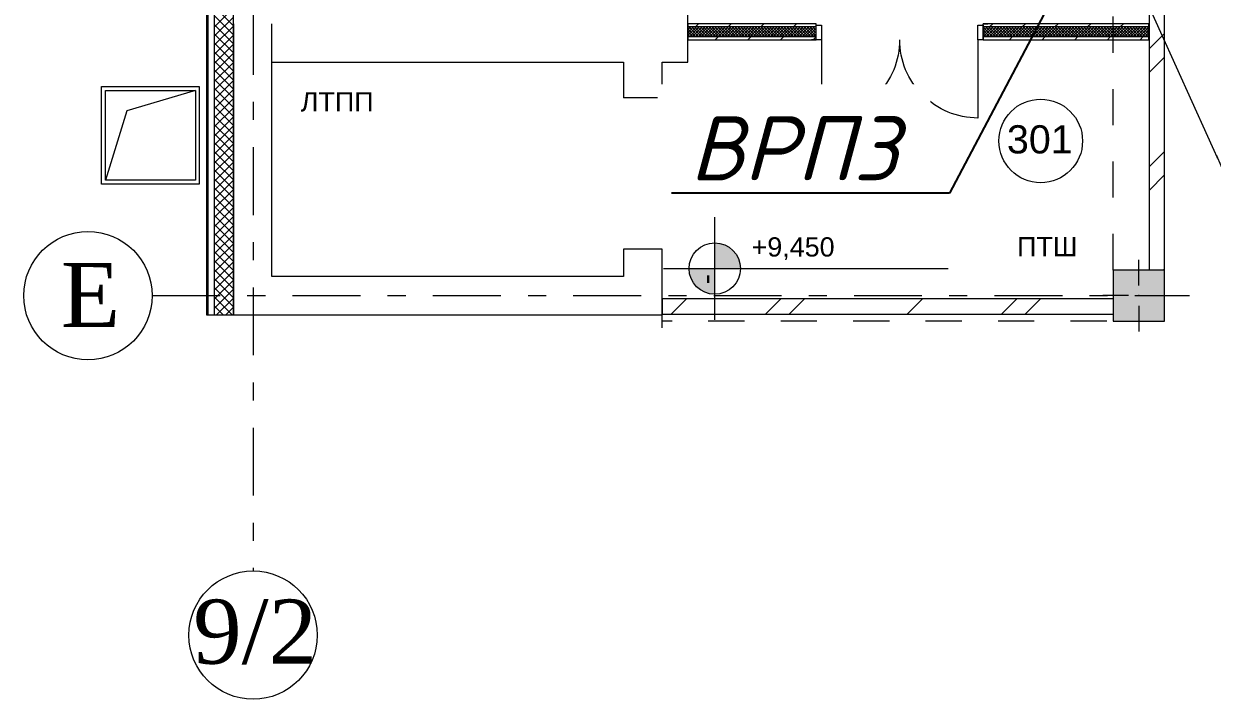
# Model space of a CAD drawing. Header units: millimetres. Extents: x 128978 to 991105, y 88203 to 186654.
# Drawn here: x 725838 to 735096, y 128952 to 134219 of the extents above; entities that cross this region are included whole.
import ezdxf
from ezdxf import colors
from ezdxf.entities.mleader import LeaderData, LeaderLine
from ezdxf.math import Vec2, Vec3

# ---------------------------------------------------------------- set-up
doc = ezdxf.new("R2010")
doc.units = ezdxf.units.MM
doc.linetypes.add('Штриховая', pattern=[564.444447, 282.222223, -282.222223])
doc.linetypes.add('Штрихштриховая', pattern=[1093.611073, 529.166651, -211.666656, 141.111112, -211.666656])
for name, color, linetype, lineweight in [('!ДВ', 200, 'Continuous', 30), ('E_Аварійні мережі', 1, 'Continuous', 30), ('E_Позначення', 7, 'Continuous', 15), ('E_Розп. мережі', 5, 'Continuous', 30), ('ТЕКСТ', 7, 'Continuous', 20)]:
    doc.layers.add(name, color=color, linetype=linetype, lineweight=lineweight)
for name, color, linetype in [('51312000', 7, 'Continuous'), ('PLAN_0_Asys', 7, 'Continuous'), ('АР- стена наружная', 7, 'Continuous'), ('АР-Осі', 7, 'Continuous'), ('колоны', 7, 'Continuous'), ('перегородки', 7, 'Continuous'), ('Экспликация', 7, 'Continuous')]:
    doc.layers.add(name, color=color, linetype=linetype)
doc.styles.add('ISO', font='isocpeui.ttf')
doc.styles.add('ГОСТ 2.304', font='isocpeui.ttf')
doc.styles.add('розмеры', font='times.ttf', dxfattribs={"height": 250})
doc.styles.add('СГЕНЕРИР_СТИЛЬ_1', font='arial.ttf')

# ---------------------------------------------------------------- blocks, each defined once
blk = doc.blocks.new('+9450')
at = {"linetype": 'Continuous', "lineweight": 20}
for points in [[(3596.2, 211.4), (3796.2, 211.4), (3780.9, 288), (3737.6, 352.9), (3672.7, 396.2), (3596.2, 411.4)], [(3596.2, 211.4), (3396.2, 211.4), (3411.4, 134.9), (3454.7, 70), (3519.6, 26.7), (3596.2, 11.4)]]:
    blk.add_hatch(color=7, dxfattribs=at).paths.add_polyline_path(points)
at = {"layer": 'колоны', "linetype": 'Continuous', "lineweight": 0}
blk.add_hatch(color=7, dxfattribs=at).paths.add_polyline_path([(6700, -200), (7100, -200), (7100, 200), (6700, 200)])
at = {"layer": '!ДВ', "color": 7, "linetype": 'Continuous', "lineweight": 18}
for p, q in [((-1180, 1630.4), (-420, 1630.4)), ((-1180, 870.4), (-1180, 1630.4)), ((-1150, 1600.4), (-450, 1600.4)), ((-1150, 900.4), (-1150, 1600.4)), ((-1150, 900.4), (-1150, 1600.4)), ((-1150, 1600.4), (-450, 1598.8)), ((-450, 1598.8), (-983.1, 1442)), ((-450, 1600.4), (-450, 900.4)), ((-420, 1630.4), (-420, 870.4)), ((-983.1, 1442), (-1150, 900.4)), ((-420, 870.4), (-1180, 870.4)), ((-450, 900.4), (-1150, 900.4))]:
    blk.add_line(p, q, dxfattribs=at)
at = {"color": 253, "linetype": 'Штриховая', "lineweight": 18}
for p, q in [((6700, 200), (6700, 8745)), ((3186.3, -250), (3186.3, -149.9)), ((6650, -200), (3186.3, -200))]:
    blk.add_line(p, q, dxfattribs=at)
at = {"color": 7, "linetype": 'Continuous', "lineweight": 20}
for p, q in [((3596.2, -188.6), (3596.2, 611.4)), ((3196.2, 211.4), (5413.4, 211.4))]:
    blk.add_line(p, q, dxfattribs=at)
blk.add_circle((3596.2, 211.4), 200, dxfattribs=at)
at = {"layer": '51312000', "color": 7, "linetype": 'Continuous', "lineweight": 20}
for p, q in [((3386.5, 1820.1), (3386.5, 7072.2)), ((-153.7, 2120), (-153.7, -149.9)), ((146.3, 150.1), (146.3, 2120)), ((146.3, 1820.1), (2886.5, 1820.1)), ((2886.5, 1820.1), (2886.5, 1542.9)), ((3186.5, 1542.9), (3186.5, 1820.1)), ((3186.5, 1820.1), (3386.5, 1820.1)), ((3186.5, 1542.9), (2886.5, 1542.9)), ((3186.5, 1542.9), (2886.5, 1542.9)), ((2886.5, 362.9), (2886.5, 150.1)), ((3186.5, 362.9), (2886.5, 362.9)), ((3186.5, 362.9), (2886.5, 362.9)), ((3186.5, -149.9), (3186.5, 362.9)), ((2886.5, 150.1), (146.3, 150.1)), ((-153.7, -149.9), (3186.5, -149.9))]:
    blk.add_line(p, q, dxfattribs=at)
at = {"layer": 'E_Аварійні мережі'}
blk.add_lwpolyline([(3545.6, 100), (3545.6, 156.5)], dxfattribs=at)
at = {"layer": 'PLAN_0_Asys', "color": 7, "linetype": 'Штрихштриховая', "lineweight": 18}
blk.add_line((0, 9906.9), (0, -2146.6), dxfattribs=at)
at = {"layer": 'PLAN_0_Asys', "color": 7, "linetype": 'Continuous', "lineweight": 18}
blk.add_circle((0, -2646.6), 500, dxfattribs=at)
at = {"layer": 'АР- стена наружная', "color": 7, "linetype": 'Continuous', "lineweight": 20}
for p, q in [((-363.7, 3740.1), (-363.7, -149.9)), ((-153.7, -149.9), (-153.7, 3740.1)), ((-363.7, -149.9), (-153.7, -149.9))]:
    blk.add_line(p, q, dxfattribs=at)
at = {"layer": 'АР- стена наружная', "color": 7, "linetype": 'Continuous', "lineweight": 18}
for p, q in [((-353.7, 3740.1), (-353.7, -149.9)), ((-303.7, 3740.1), (-303.7, -149.9)), ((-153.7, 2104.4), (-303.7, 2254.4)), ((-303.7, 2093.2), (-153.7, 2243.2)), ((-153.7, 2033.7), (-303.7, 2183.7)), ((-303.7, 2022.5), (-153.7, 2172.5)), ((-153.7, 1963), (-303.7, 2113)), ((-303.7, 1951.8), (-153.7, 2101.8)), ((-153.7, 1892.3), (-303.7, 2042.3)), ((-303.7, 1881.1), (-153.7, 2031.1)), ((-153.7, 1821.5), (-303.7, 1971.5)), ((-303.7, 1810.4), (-153.7, 1960.4)), ((-153.7, 1750.8), (-303.7, 1900.8)), ((-303.7, 1739.7), (-153.7, 1889.7)), ((-153.7, 1680.1), (-303.7, 1830.1)), ((-303.7, 1669), (-153.7, 1819)), ((-153.7, 1609.4), (-303.7, 1759.4)), ((-303.7, 1598.3), (-153.7, 1748.3)), ((-153.7, 1538.7), (-303.7, 1688.7)), ((-303.7, 1527.6), (-153.7, 1677.6)), ((-153.7, 1468), (-303.7, 1618)), ((-303.7, 1456.8), (-153.7, 1606.8)), ((-153.7, 1397.3), (-303.7, 1547.3)), ((-303.7, 1386.1), (-153.7, 1536.1)), ((-153.7, 1326.6), (-303.7, 1476.6)), ((-303.7, 1315.4), (-153.7, 1465.4)), ((-153.7, 1255.9), (-303.7, 1405.9)), ((-303.7, 1244.7), (-153.7, 1394.7)), ((-153.7, 1185.1), (-303.7, 1335.1)), ((-303.7, 1174), (-153.7, 1324)), ((-153.7, 1114.4), (-303.7, 1264.4)), ((-303.7, 1103.3), (-153.7, 1253.3)), ((-153.7, 1043.7), (-303.7, 1193.7)), ((-303.7, 1032.6), (-153.7, 1182.6)), ((-153.7, 973), (-303.7, 1123)), ((-303.7, 961.9), (-153.7, 1111.9)), ((-153.7, 902.3), (-303.7, 1052.3)), ((-303.7, 891.2), (-153.7, 1041.2)), ((-153.7, 831.6), (-303.7, 981.6)), ((-303.7, 820.5), (-153.7, 970.5)), ((-153.7, 760.9), (-303.7, 910.9)), ((-303.7, 749.7), (-153.7, 899.7)), ((-153.7, 690.2), (-303.7, 840.2)), ((-303.7, 679), (-153.7, 829)), ((-153.7, 619.5), (-303.7, 769.5)), ((-303.7, 608.3), (-153.7, 758.3)), ((-153.7, 548.8), (-303.7, 698.8)), ((-303.7, 537.6), (-153.7, 687.6)), ((-153.7, 478), (-303.7, 628)), ((-303.7, 466.9), (-153.7, 616.9)), ((-153.7, 407.3), (-303.7, 557.3)), ((-303.7, 396.2), (-153.7, 546.2)), ((-153.7, 336.6), (-303.7, 486.6)), ((-303.7, 325.5), (-153.7, 475.5)), ((-153.7, 265.9), (-303.7, 415.9)), ((-303.7, 254.8), (-153.7, 404.8)), ((-153.7, 195.2), (-303.7, 345.2)), ((-303.7, 184.1), (-153.7, 334.1)), ((-153.7, 124.5), (-303.7, 274.5)), ((-303.7, 113.3), (-153.7, 263.3)), ((-153.7, 53.8), (-303.7, 203.8)), ((-303.7, 42.6), (-153.7, 192.6)), ((-153.7, -16.9), (-303.7, 133.1)), ((-303.7, -28.1), (-153.7, 121.9)), ((-153.7, -87.6), (-303.7, 62.4)), ((-303.7, -98.8), (-153.7, 51.2)), ((-162.1, -149.9), (-303.7, -8.4)), ((-232.8, -149.9), (-303.7, -79.1)), ((-284.1, -149.9), (-153.7, -19.5)), ((-213.4, -149.9), (-153.7, -90.2)), ((-303.5, -149.9), (-303.7, -149.8))]:
    blk.add_line(p, q, dxfattribs=at)
at = {"layer": 'АР-Осі', "color": 7, "linetype": 'Штрихштриховая', "lineweight": 18}
blk.add_line((-786.6, 0), (7293.7, 0), dxfattribs=at)
at = {"layer": 'АР-Осі', "color": 7, "linetype": 'Continuous', "lineweight": 18}
blk.add_circle((-1286.6, 0), 500, dxfattribs=at)
at = {"layer": 'колоны', "color": 7, "linetype": 'Continuous', "lineweight": 18}
for p, q in [((6900, 80), (6900, 280)), ((7100, 200), (6700, 200)), ((6700, 200), (6700, -200)), ((7100, -200), (7100, 200)), ((6820, 0), (6620, 0)), ((6900, -80), (6900, -280)), ((6980, 0), (7180, 0)), ((6700, -200), (7100, -200))]:
    blk.add_line(p, q, dxfattribs=at)
blk.add_point((6900, 0), dxfattribs=at)
at = {"layer": 'перегородки', "color": 7, "linetype": 'Continuous', "lineweight": 20}
for p, q in [((7100, -25), (7100, 8450)), ((6980, 8300), (6980, 200)), ((4386.8, 2120), (3386.5, 2120)), ((3386.5, 2120), (3386.5, 1995)), ((4386.8, 2120), (4349.8, 2120)), ((4386.8, 2120), (4349.8, 2120)), ((4386.8, 2120), (4349.8, 2120)), ((4386.8, 2110), (4386.8, 2120)), ((4386.8, 2110), (4386.8, 2120)), ((4386.8, 2110), (4386.8, 2120)), ((4386.8, 2095), (4386.8, 2110)), ((4386.8, 2095), (4386.8, 2110)), ((4386.8, 2095), (4386.8, 2110)), ((4386.8, 2020), (4386.8, 2095)), ((4386.8, 2020), (4386.8, 2095)), ((4386.8, 2020), (4386.8, 2095)), ((5686.8, 2120), (5723.8, 2120)), ((5686.8, 2110), (5686.8, 2120)), ((6976.8, 2120), (5686.8, 2120)), ((5686.8, 2110), (5686.8, 2120)), ((5686.8, 2110), (5686.8, 2120)), ((5686.8, 2120), (5723.8, 2120)), ((5686.8, 2120), (5723.8, 2120)), ((5686.8, 2095), (5686.8, 2110)), ((5686.8, 2095), (5686.8, 2110)), ((5686.8, 2095), (5686.8, 2110)), ((5686.8, 2020), (5686.8, 2095)), ((5686.8, 2020), (5686.8, 2095)), ((5686.8, 2020), (5686.8, 2095)), ((6976.8, 1995), (6976.8, 2120)), ((3386.5, 1995), (4386.8, 1995)), ((4386.8, 1995), (4349.8, 1995)), ((4386.8, 1995), (4349.8, 1995)), ((4386.8, 1995), (4349.8, 1995)), ((4386.8, 1995), (4386.8, 2020)), ((4386.8, 1995), (4386.8, 2020)), ((4386.8, 1995), (4386.8, 2020)), ((4426.8, 1995), (4426.8, 1385)), ((5646.8, 1995), (5646.8, 1385)), ((5686.8, 1995), (5686.8, 2020)), ((5686.8, 1995), (5686.8, 2020)), ((5686.8, 1995), (5686.8, 2020)), ((5686.8, 1995), (5723.8, 1995)), ((5686.8, 1995), (6976.8, 1995)), ((5686.8, 1995), (5723.8, 1995)), ((5686.8, 1995), (5723.8, 1995)), ((6700, -25), (3186.3, -25)), ((3186.3, -25), (3186.3, -145)), ((3186.3, -145), (6700, -145))]:
    blk.add_line(p, q, dxfattribs=at)
at = {"layer": 'перегородки', "color": 7, "linetype": 'Continuous', "lineweight": 18}
for p, q in [((3386.5, 2072.7), (3408.8, 2095)), ((3386.5, 2050.2), (3431.2, 2095)), ((3386.5, 2027.8), (3453.7, 2095)), ((4386.8, 2095), (3386.5, 2095)), ((3447.3, 2020), (3386.5, 2080.9)), ((3424.9, 2020), (3386.5, 2058.4)), ((3469.8, 2020), (3394.8, 2095)), ((3401.1, 2020), (3476.1, 2095)), ((3492.2, 2020), (3417.2, 2095)), ((3423.6, 2020), (3498.6, 2095)), ((3514.7, 2020), (3439.7, 2095)), ((3445.7, 2095), (3470.7, 2120)), ((3446, 2020), (3521, 2095)), ((3537.1, 2020), (3462.1, 2095)), ((3468.5, 2020), (3543.5, 2095)), ((3559.6, 2020), (3484.6, 2095)), ((3490.9, 2020), (3565.9, 2095)), ((3582, 2020), (3507, 2095)), ((3513.4, 2020), (3588.4, 2095)), ((3604.5, 2020), (3529.5, 2095)), ((3535.8, 2020), (3610.8, 2095)), ((3626.9, 2020), (3551.9, 2095)), ((3558.3, 2020), (3633.3, 2095)), ((3649.4, 2020), (3574.4, 2095)), ((3580.7, 2020), (3655.7, 2095)), ((3671.8, 2020), (3596.8, 2095)), ((3603.2, 2020), (3678.2, 2095)), ((3694.3, 2020), (3619.3, 2095)), ((3625.6, 2020), (3700.6, 2095)), ((3716.7, 2020), (3641.7, 2095)), ((3648.1, 2020), (3723.1, 2095)), ((3739.2, 2020), (3664.2, 2095)), ((3670.6, 2020), (3745.6, 2095)), ((3761.6, 2020), (3686.6, 2095)), ((3693, 2020), (3768, 2095)), ((3700.3, 2095), (3725.3, 2120)), ((3784.1, 2020), (3709.1, 2095)), ((3715.5, 2020), (3790.5, 2095)), ((3806.5, 2020), (3731.5, 2095)), ((3737.9, 2020), (3812.9, 2095)), ((3829, 2020), (3754, 2095)), ((3760.4, 2020), (3835.4, 2095)), ((3851.4, 2020), (3776.4, 2095)), ((3782.8, 2020), (3857.8, 2095)), ((3873.9, 2020), (3798.9, 2095)), ((3805.3, 2020), (3880.3, 2095)), ((3896.3, 2020), (3821.3, 2095)), ((3827.7, 2020), (3902.7, 2095)), ((3918.8, 2020), (3843.8, 2095)), ((3850.2, 2020), (3925.2, 2095)), ((3941.2, 2020), (3866.2, 2095)), ((3872.6, 2020), (3947.6, 2095)), ((3963.7, 2020), (3888.7, 2095)), ((3895.1, 2020), (3970.1, 2095)), ((3986.1, 2020), (3911.1, 2095)), ((3917.5, 2020), (3992.5, 2095)), ((4008.6, 2020), (3933.6, 2095)), ((3940, 2020), (4015, 2095)), ((3954.8, 2095), (3979.8, 2120)), ((4031, 2020), (3956, 2095)), ((3962.4, 2020), (4037.4, 2095)), ((4053.5, 2020), (3978.5, 2095)), ((3984.9, 2020), (4059.9, 2095)), ((4075.9, 2020), (4000.9, 2095)), ((4007.3, 2020), (4082.3, 2095)), ((4098.4, 2020), (4023.4, 2095)), ((4029.8, 2020), (4104.8, 2095)), ((4120.8, 2020), (4045.8, 2095)), ((4052.2, 2020), (4127.2, 2095)), ((4143.3, 2020), (4068.3, 2095)), ((4074.7, 2020), (4149.7, 2095)), ((4165.7, 2020), (4090.7, 2095)), ((4097.1, 2020), (4172.1, 2095)), ((4188.2, 2020), (4113.2, 2095)), ((4119.6, 2020), (4194.6, 2095)), ((4210.6, 2020), (4135.6, 2095)), ((4142, 2020), (4217, 2095)), ((4233.1, 2020), (4158.1, 2095)), ((4164.5, 2020), (4239.5, 2095)), ((4255.5, 2020), (4180.5, 2095)), ((4186.9, 2020), (4261.9, 2095)), ((4278, 2020), (4203, 2095)), ((4209.4, 2095), (4234.4, 2120)), ((4209.4, 2020), (4284.4, 2095)), ((4300.4, 2020), (4225.4, 2095)), ((4231.8, 2020), (4306.8, 2095)), ((4322.9, 2020), (4247.9, 2095)), ((4254.3, 2020), (4329.3, 2095)), ((4345.3, 2020), (4270.3, 2095)), ((4276.7, 2020), (4351.7, 2095)), ((4367.8, 2020), (4292.8, 2095)), ((4299.2, 2020), (4374.2, 2095)), ((4386.8, 2023.4), (4315.2, 2095)), ((4321.6, 2020), (4386.8, 2085.2)), ((4386.8, 2045.9), (4337.7, 2095)), ((4344.1, 2020), (4386.8, 2062.7)), ((4386.8, 2068.4), (4360.2, 2095)), ((4366.5, 2020), (4386.8, 2040.3)), ((4386.8, 2090.8), (4382.6, 2095)), ((4386.8, 2110), (4426.8, 2110)), ((4386.8, 1995), (4386.8, 2110)), ((4426.8, 2110), (4426.8, 1995)), ((5646.8, 1995), (5646.8, 2110)), ((5646.8, 2110), (5686.8, 2110)), ((5686.8, 2110), (5686.8, 1995)), ((5686.8, 2083), (5698.8, 2095)), ((5686.8, 2060.6), (5721.2, 2095)), ((5686.8, 2038.1), (5743.7, 2095)), ((6976.8, 2095), (5686.8, 2095)), ((5759.7, 2020), (5686.8, 2092.9)), ((5737.3, 2020), (5686.8, 2070.5)), ((5714.8, 2020), (5686.8, 2048)), ((5691.1, 2020), (5766.1, 2095)), ((5782.2, 2020), (5707.2, 2095)), ((5713.6, 2020), (5788.6, 2095)), ((5804.6, 2020), (5729.6, 2095)), ((5736, 2020), (5811, 2095)), ((5736.7, 2095), (5761.7, 2120)), ((5827.1, 2020), (5752.1, 2095)), ((5758.5, 2020), (5833.5, 2095)), ((5849.5, 2020), (5774.5, 2095)), ((5780.9, 2020), (5855.9, 2095)), ((5872, 2020), (5797, 2095)), ((5803.4, 2020), (5878.4, 2095)), ((5894.4, 2020), (5819.4, 2095)), ((5825.8, 2020), (5900.8, 2095)), ((5916.9, 2020), (5841.9, 2095)), ((5848.3, 2020), (5923.3, 2095)), ((5939.3, 2020), (5864.3, 2095)), ((5870.7, 2020), (5945.7, 2095)), ((5961.8, 2020), (5886.8, 2095)), ((5893.2, 2020), (5968.2, 2095)), ((5984.2, 2020), (5909.2, 2095)), ((5915.6, 2020), (5990.6, 2095)), ((6006.7, 2020), (5931.7, 2095)), ((5938.1, 2020), (6013.1, 2095)), ((6029.1, 2020), (5954.1, 2095)), ((5960.5, 2020), (6035.5, 2095)), ((6051.6, 2020), (5976.6, 2095)), ((5983, 2020), (6058, 2095)), ((5991.3, 2095), (6016.3, 2120)), ((6074, 2020), (5999, 2095)), ((6005.4, 2020), (6080.4, 2095)), ((6096.5, 2020), (6021.5, 2095)), ((6027.9, 2020), (6102.9, 2095)), ((6118.9, 2020), (6043.9, 2095)), ((6050.3, 2020), (6125.3, 2095)), ((6141.4, 2020), (6066.4, 2095)), ((6072.8, 2020), (6147.8, 2095)), ((6163.8, 2020), (6088.8, 2095)), ((6095.2, 2020), (6170.2, 2095)), ((6186.3, 2020), (6111.3, 2095)), ((6117.7, 2020), (6192.7, 2095)), ((6208.8, 2020), (6133.8, 2095)), ((6140.1, 2020), (6215.1, 2095)), ((6231.2, 2020), (6156.2, 2095)), ((6162.6, 2020), (6237.6, 2095)), ((6253.7, 2020), (6178.7, 2095)), ((6185, 2020), (6260, 2095)), ((6276.1, 2020), (6201.1, 2095)), ((6207.5, 2020), (6282.5, 2095)), ((6298.6, 2020), (6223.6, 2095)), ((6229.9, 2020), (6304.9, 2095)), ((6245.9, 2095), (6270.9, 2120)), ((6321, 2020), (6246, 2095)), ((6252.4, 2020), (6327.4, 2095)), ((6343.5, 2020), (6268.5, 2095)), ((6274.8, 2020), (6349.8, 2095)), ((6365.9, 2020), (6290.9, 2095)), ((6297.3, 2020), (6372.3, 2095)), ((6388.4, 2020), (6313.4, 2095)), ((6319.7, 2020), (6394.7, 2095)), ((6410.8, 2020), (6335.8, 2095)), ((6342.2, 2020), (6417.2, 2095)), ((6433.3, 2020), (6358.3, 2095)), ((6364.6, 2020), (6439.6, 2095)), ((6455.7, 2020), (6380.7, 2095)), ((6387.1, 2020), (6462.1, 2095)), ((6478.2, 2020), (6403.2, 2095)), ((6409.5, 2020), (6484.5, 2095)), ((6500.6, 2020), (6425.6, 2095)), ((6432, 2020), (6507, 2095)), ((6523.1, 2020), (6448.1, 2095)), ((6454.4, 2020), (6529.4, 2095)), ((6545.5, 2020), (6470.5, 2095)), ((6476.9, 2020), (6551.9, 2095)), ((6568, 2020), (6493, 2095)), ((6499.3, 2020), (6574.3, 2095)), ((6500.4, 2095), (6525.4, 2120)), ((6590.4, 2020), (6515.4, 2095)), ((6521.8, 2020), (6596.8, 2095)), ((6612.9, 2020), (6537.9, 2095)), ((6544.2, 2020), (6619.2, 2095)), ((6635.3, 2020), (6560.3, 2095)), ((6566.7, 2020), (6641.7, 2095)), ((6657.8, 2020), (6582.8, 2095)), ((6589.1, 2020), (6664.1, 2095)), ((6680.2, 2020), (6605.2, 2095)), ((6611.6, 2020), (6686.6, 2095)), ((6702.7, 2020), (6627.7, 2095)), ((6634, 2020), (6709, 2095)), ((6725.1, 2020), (6650.1, 2095)), ((6656.5, 2020), (6731.5, 2095)), ((6747.6, 2020), (6672.6, 2095)), ((6678.9, 2020), (6753.9, 2095)), ((6770, 2020), (6695, 2095)), ((6701.4, 2020), (6776.4, 2095)), ((6792.5, 2020), (6717.5, 2095)), ((6723.8, 2020), (6798.8, 2095)), ((6814.9, 2020), (6739.9, 2095)), ((6746.3, 2020), (6821.3, 2095)), ((6755, 2095), (6780, 2120)), ((6837.4, 2020), (6762.4, 2095)), ((6768.7, 2020), (6843.7, 2095)), ((6859.8, 2020), (6784.8, 2095)), ((6791.2, 2020), (6866.2, 2095)), ((6882.3, 2020), (6807.3, 2095)), ((6813.6, 2020), (6888.6, 2095)), ((6904.7, 2020), (6829.7, 2095)), ((6836.1, 2020), (6911.1, 2095)), ((6927.2, 2020), (6852.2, 2095)), ((6858.5, 2020), (6933.5, 2095)), ((6949.6, 2020), (6874.6, 2095)), ((6881, 2020), (6956, 2095)), ((6972.1, 2020), (6897.1, 2095)), ((6903.4, 2020), (6976.8, 2093.4)), ((6976.8, 2037.7), (6919.5, 2095)), ((6925.9, 2020), (6976.8, 2070.9)), ((6976.8, 2060.2), (6942, 2095)), ((6948.3, 2020), (6976.8, 2048.5)), ((6976.8, 2082.6), (6964.4, 2095)), ((6980, 1924), (7100, 2044)), ((3402.4, 2020), (3386.5, 2036)), ((3386.5, 2020), (4386.8, 2020)), ((3600.3, 1995), (3625.3, 2020)), ((3854.8, 1995), (3879.8, 2020)), ((4109.4, 1995), (4134.4, 2020)), ((4364, 1995), (4386.8, 2017.8)), ((4426.8, 1995), (4386.8, 1995)), ((5686.8, 1995), (5646.8, 1995)), ((5692.4, 2020), (5686.8, 2025.6)), ((5686.8, 2020), (6976.8, 2020)), ((5891.3, 1995), (5916.3, 2020)), ((6145.9, 1995), (6170.9, 2020)), ((6400.4, 1995), (6425.4, 2020)), ((6655, 1995), (6680, 2020)), ((6909.5, 1995), (6934.5, 2020)), ((6970.8, 2020), (6976.8, 2026)), ((6980, 1740.2), (7100, 1860.2)), ((6980, 1004.8), (7100, 1124.8)), ((6980, 820.9), (7100, 940.9)), ((7094.5, 200), (7100, 205.5)), ((3186.3, -31.2), (3192.5, -25)), ((3256.3, -145), (3376.3, -25)), ((3991.7, -145), (4111.7, -25)), ((4175.6, -145), (4295.6, -25)), ((5094.8, -145), (5214.8, -25)), ((5830.2, -145), (5950.2, -25)), ((6014.1, -145), (6134.1, -25))]:
    blk.add_line(p, q, dxfattribs=at)
at = {"layer": 'перегородки', "color": 7, "linetype": 'Continuous', "lineweight": 20, "extrusion": (0, 0, -1)}
for centre, major_axis in [((4426.8, 1995), (-431.3, 431.3)), ((5646.8, 1995), (431.3, 431.3))]:
    blk.add_ellipse(centre, major_axis=major_axis, ratio=1, start_param=2.356194, end_param=3.926991, dxfattribs=at)
at = {"layer": 'Экспликация', "color": 7, "linetype": 'Continuous', "lineweight": 20}
blk.add_circle((6135.6, 1206.2), 325.9, dxfattribs=at)
at = {"color": 7, "style": 'СГЕНЕРИР_СТИЛЬ_1'}
for s, p in [('ЛТПП', (371.3, 1436.4)), ('+9,450', (3883.4, 304.9)), ('ПТШ', (5951.3, 307.5))]:
    blk.add_text(s, height=150, dxfattribs=at).set_placement(p)
at = {"layer": 'АР-Осі', "color": 7, "style": 'розмеры'}
blk.add_text('Е', height=500, dxfattribs=at).set_placement((-1497.6, -244.2))
at = {"layer": 'ТЕКСТ', "color": 7, "style": 'розмеры'}
blk.add_text('9/2', height=500, dxfattribs=at).set_placement((-466.8, -2868.9))
at = {"layer": 'Экспликация', "color": 7, "style": 'СГЕНЕРИР_СТИЛЬ_1'}
blk.add_text('301', height=220, dxfattribs=at).set_placement((5872.3, 1108.8))
blk = doc.blocks.new('_None')

msp = doc.modelspace()

# ---------------------------------------------------------------- block references
at = {"layer": 'E_Розп. мережі'}
msp.add_blockref('+9450', (727624.4, 132098.6), dxfattribs=at)

# ---------------------------------------------------------------- next in the draw order: leaders
at = {"layer": 'E_Позначення'}
ml = msp.add_multileader_mtext('Standard', dxfattribs=at)
ml.set_content('ВРП3-Гр.2\\PВРП3-Гр.3\\Pз відм. +9.450\\Pна покрівлю', color=256, style='ГОСТ 2.304')
ml.set_leader_properties(color=256, linetype='ByLayer', lineweight=-1)
ml.set_arrow_properties(name='NONE')
ml.build(insert=Vec2(0, 0))
ml.multileader.update_dxf_attribs({"has_dogleg": 0, "text_left_attachment_type": 6, "text_right_attachment_type": 6, "dogleg_length": 0, "arrow_head_size": 2})
ctx = ml.context
ctx.base_point, ctx.char_height, ctx.arrow_head_size, ctx.landing_gap_size, ctx.plane_origin = Vec3(735182.5, 133072.6), 500, 2, 200, Vec3(744750.8, 137779.2)
ctx.left_attachment, ctx.right_attachment = 6, 6
notes = []
notes.append((ctx, [(0, (1, 1, 0), (735182.5, 133072.6), (1, 0), 0, [(0, [(734182.6, 135281.3)], 0, [])])]))
ctx.mtext.insert, ctx.mtext.width, ctx.mtext.flow_direction = Vec3(735382.5, 133722.6), 5323.117, 5
ctx.mtext.has_bg_fill, ctx.mtext.bg_color, ctx.mtext.bg_scale_factor, ctx.mtext.bg_transparency, ctx.mtext.use_window_bg_color = 1, -1027028792, 1.5, 0, 1
at = {"layer": 'E_Позначення', "color": 7, "lineweight": 9}
ml = msp.add_multileader_mtext('Standard', dxfattribs=at)
ml.set_content('ВРП3', color=7, style='ISO')
ml.set_leader_properties()
ml.set_arrow_properties(name='NONE')
ml.build(insert=Vec2(0, 0))
ml.multileader.update_dxf_attribs({"has_text_frame": 1, "text_left_attachment_type": 7, "text_right_attachment_type": 8, "dogleg_length": 200, "arrow_head_size": 400})
ctx = ml.context
ctx.base_point, ctx.char_height, ctx.arrow_head_size, ctx.landing_gap_size, ctx.plane_origin = Vec3(730777.4, 132997.1), 500, 400, 200, Vec3(640140.9, 138542.1)
ctx.left_attachment, ctx.right_attachment, ctx.text_align_type = 7, 8, 2
notes.append((ctx, [(0, (1, 1, 0), (733050.5, 132897.1), (-1, 0), 200, [(0, [(734004.4, 134707.8)], 0, [])])]))
ctx.mtext.insert, ctx.mtext.alignment, ctx.mtext.line_spacing_factor, ctx.mtext.flow_direction = Vec3(732650.5, 133497.1), 3, 0.72, 5
ctx.mtext.has_bg_fill, ctx.mtext.bg_color, ctx.mtext.bg_scale_factor, ctx.mtext.bg_transparency, ctx.mtext.use_window_bg_color = 1, -1027028792, 1.5, 0, 1
for ctx, leaders in notes:
    for number, flags, end, landing, length, lines in leaders:
        leader = LeaderData()
        leader.index, (leader.has_last_leader_line, leader.has_dogleg_vector, leader.attachment_direction) = number, flags
        leader.last_leader_point, leader.dogleg_vector, leader.dogleg_length = Vec3(end), Vec3(landing), length
        for number, points, colour, breaks in lines:
            line = LeaderLine()
            line.index, line.vertices, line.color, line.breaks = number, Vec3.list(points), colors.encode_raw_color(colour), breaks
            leader.lines.append(line)
        ctx.leaders.append(leader)

# ---------------------------------------------------------------- next in the draw order: leaders
at = {"layer": 'E_Позначення'}
ml = msp.add_multileader_mtext('Standard', dxfattribs=at)
ml.set_content('ВРП3-Гр.1\\Pна покрівлю', color=256, style='ГОСТ 2.304')
ml.set_leader_properties(color=256, linetype='ByLayer', lineweight=-1)
ml.set_arrow_properties(name='NONE')
ml.build(insert=Vec2(0, 0))
ml.multileader.update_dxf_attribs({"has_dogleg": 0, "text_left_attachment_type": 6, "text_right_attachment_type": 6, "dogleg_length": 0, "arrow_head_size": 2})
ctx = ml.context
ctx.base_point, ctx.char_height, ctx.arrow_head_size, ctx.landing_gap_size, ctx.plane_origin = Vec3(736417.8, 135891.1), 500, 2, 200, Vec3(743498.4, 140585.7)
ctx.left_attachment, ctx.right_attachment = 6, 6
notes = []
notes.append((ctx, [(0, (1, 1, 0), (736417.8, 135891.1), (1, 0), 0, [(0, [(734074.1, 136229.1)], 0, [])])]))
ctx.mtext.insert, ctx.mtext.flow_direction = Vec3(736617.8, 136541.1), 5
ctx.mtext.has_bg_fill, ctx.mtext.bg_color, ctx.mtext.bg_scale_factor, ctx.mtext.bg_transparency, ctx.mtext.use_window_bg_color = 1, -1027028792, 1.5, 0, 1
for ctx, leaders in notes:
    for number, flags, end, landing, length, lines in leaders:
        leader = LeaderData()
        leader.index, (leader.has_last_leader_line, leader.has_dogleg_vector, leader.attachment_direction) = number, flags
        leader.last_leader_point, leader.dogleg_vector, leader.dogleg_length = Vec3(end), Vec3(landing), length
        for number, points, colour, breaks in lines:
            line = LeaderLine()
            line.index, line.vertices, line.color, line.breaks = number, Vec3.list(points), colors.encode_raw_color(colour), breaks
            leader.lines.append(line)
        ctx.leaders.append(leader)

doc.saveas('drawing.dxf')
